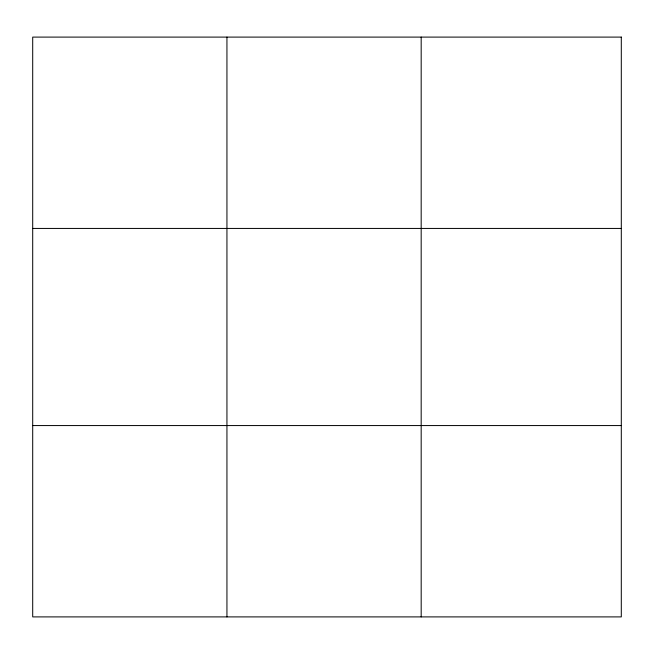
<?xml version="1.0" encoding="UTF-8"?>
<svg xmlns="http://www.w3.org/2000/svg" width="654" height="654" viewBox="0 0 654 654"><rect width="100%" height="100%" fill="white"/><g stroke="black" fill="none" stroke-linecap="round" stroke-linejoin="round"><path stroke-width="0.98" d="M226.938 37.098L226.938 616.902M421.176 37.098L421.176 616.902M32.7 228.434L621.3 228.434M32.7 425.566L621.3 425.566M621.3 37.098L621.3 616.902L32.7 616.902L32.7 37.098L621.3 37.098"/></g></svg>
